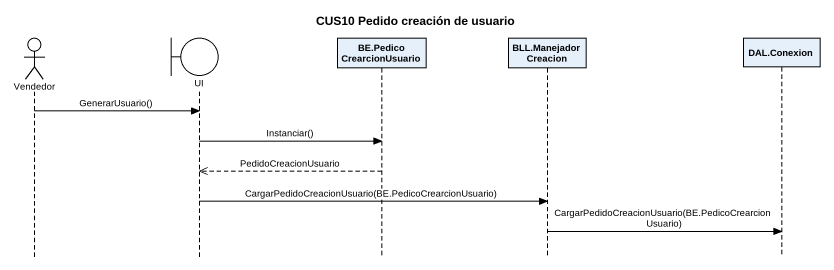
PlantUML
@startuml
title CUS10 Pedido creación de usuario
hide footbox
actor Vendedor
boundary UI
participant "BE.PedicoCrearcionUsuario" as BE_PedicoCrearcionUsuario
participant "BLL.ManejadorCreacion" as BLL_ManejadorCreacion
participant "DAL.Conexion" as DAL_Conexion

Vendedor -> UI : GenerarUsuario()
UI -> BE_PedicoCrearcionUsuario : Instanciar()
BE_PedicoCrearcionUsuario -->> UI : PedidoCreacionUsuario
UI -> BLL_ManejadorCreacion : CargarPedidoCreacionUsuario(BE.PedicoCrearcionUsuario)
BLL_ManejadorCreacion -> DAL_Conexion : CargarPedidoCreacionUsuario(BE.PedicoCrearcionUsuario)
@enduml
